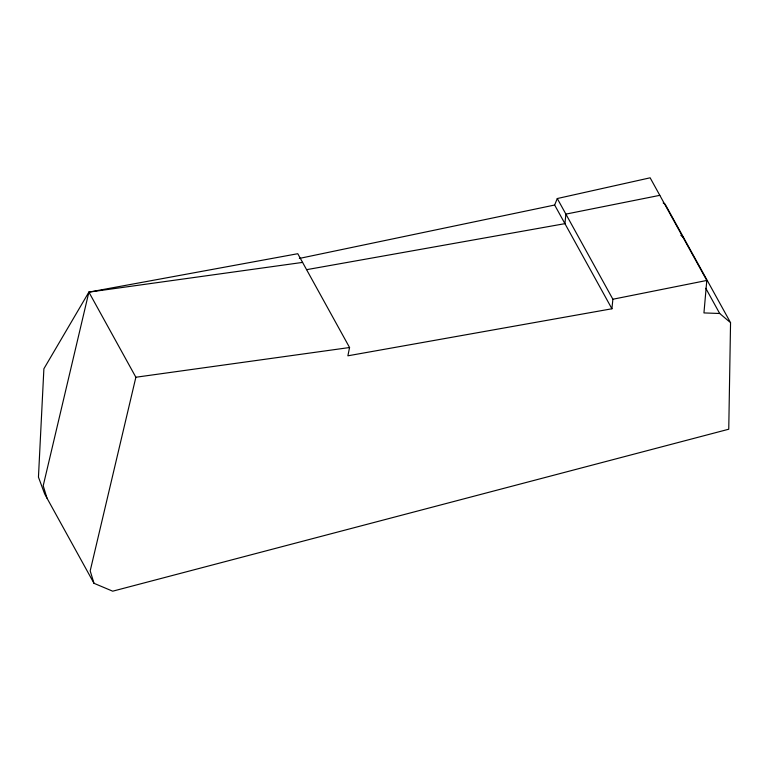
<?xml version="1.0" encoding="UTF-8"?>
<svg xmlns="http://www.w3.org/2000/svg" width="769" height="769" viewBox="0 0 769 769"><rect width="100%" height="100%" fill="white"/><g stroke="black" fill="none" stroke-linecap="round" stroke-linejoin="round"><path stroke-width="1.15" d="M730.55 322.672L728.752 429.217L112.697 591.188L93.991 583.306L44.689 493.977L38.45 477.136L43.891 368.764L88.887 292.124L297.776 253.712L349.568 347.521L347.876 355.807L611.922 308.773L612.874 299.237L557.285 198.537L650.141 177.812L706.798 280.454L703.943 312.925L719.697 313.492L730.55 322.672L665.098 204.102L663.176 202.949M302.582 262.402L88.887 292.124L43.208 485.758L47.005 498.187M88.887 292.124L135.873 377.243L90.194 570.877L93.991 583.306M611.922 308.773L554.651 205.025L557.285 198.537M299.352 258.432L554.651 205.025M659.812 195.336L565.888 214.118L564.936 223.654L306.764 269.64M612.874 299.237L706.798 280.454M135.873 377.243L349.568 347.521M680.853 235.266L683.564 237.554M705.779 288.279L719.697 313.492"/></g></svg>
